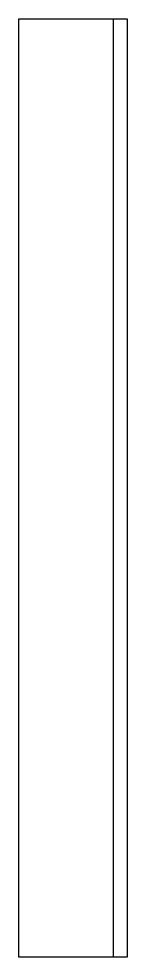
# Model space of a CAD drawing. Header units: millimetres. Extents: x 0 to 75, y 0 to 648.
import ezdxf

# ---------------------------------------------------------------- set-up
doc = ezdxf.new("R2010")
doc.units = ezdxf.units.MM
doc.layers.add('RAY', color=4, linetype='Continuous')

msp = doc.modelspace()

# ---------------------------------------------------------------- linework, layer by layer
at = {"layer": 'RAY', "color": 4, "linetype": 'ByBlock'}
msp.add_lwpolyline([(75, 0), (0, 0), (0, 648), (75, 648)], dxfattribs=at)
msp.add_lwpolyline([(65.4, 648), (75, 648), (75, 0), (65.4, 0)], close=True, dxfattribs=at)

doc.saveas('drawing.dxf')
